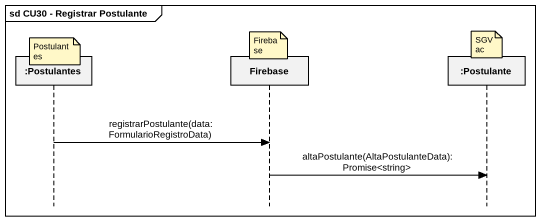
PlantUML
@startuml
mainframe sd CU30 - Registrar Postulante
hide footbox
participant ":Postulantes" as Postulantes
participant Firebase
participant ":Postulante" as Postulante

note over Postulante : SGVac
note over Firebase : Firebase
note over Postulantes : Postulantes
Postulantes -> Firebase : registrarPostulante(data: FormularioRegistroData)
Firebase -> Postulante : altaPostulante(AltaPostulanteData): Promise<string>
@enduml
